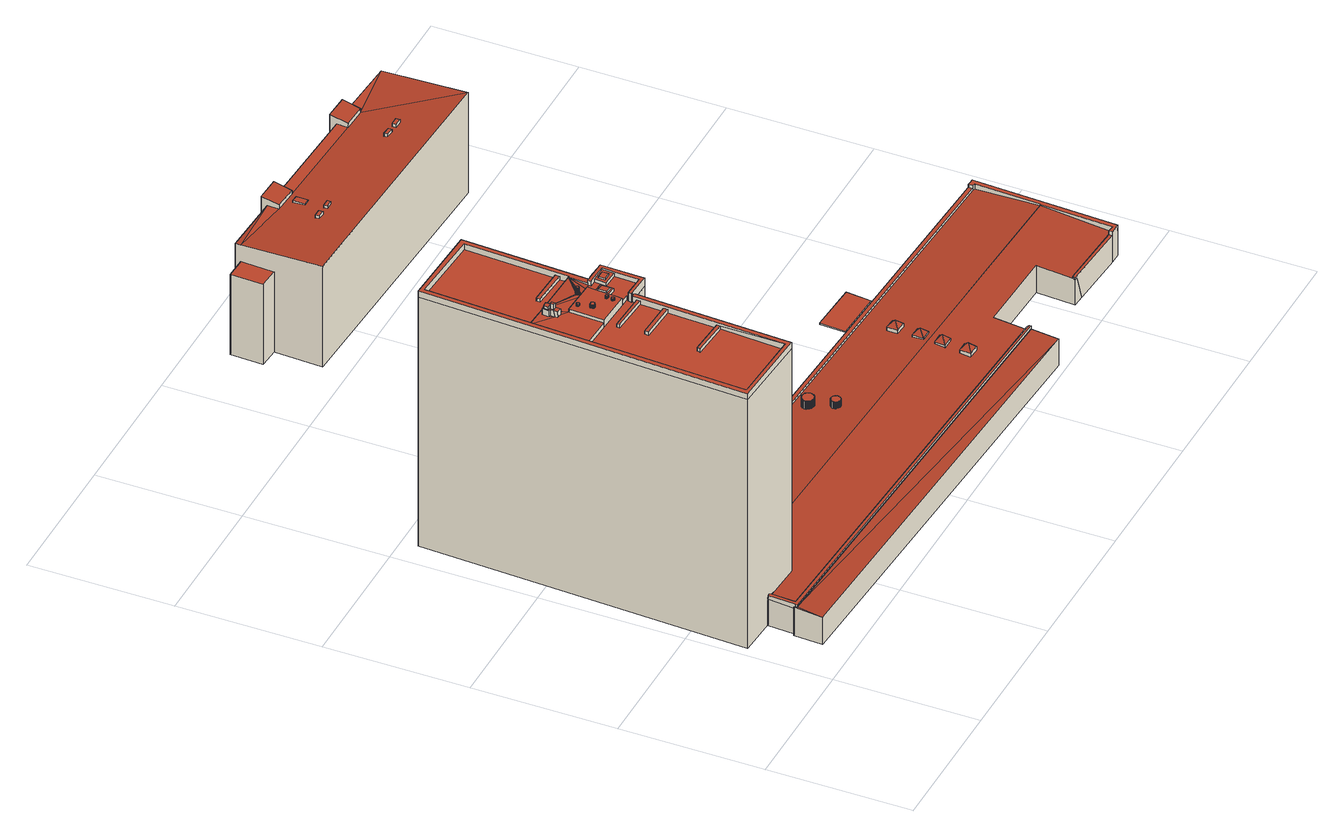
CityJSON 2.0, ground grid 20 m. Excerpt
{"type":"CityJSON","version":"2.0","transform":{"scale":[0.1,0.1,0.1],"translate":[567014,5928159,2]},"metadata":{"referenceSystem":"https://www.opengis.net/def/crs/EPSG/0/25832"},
"CityObjects":{
"building1":{"type":"Building","attributes":{"Grundfläche 2D":"552.610654","Grundhöhe NN":"3.185"},"children":["building1-1","building1-2","building1-3","building1-4","building1-5","building1-6","building1-7","building1-8","building1-9","building1-10","building1-11","building1-12","building1-13","building1-14","building1-15","building1-16","building1-17"],"geometry":[{"type":"MultiSurface","lod":"3","boundaries":[[[0,1,2,3,4,5,6,7,8,9,10,11,12,13]],[[14,15,16,17,18,19,20],[21,22,23,24,25,26,27,28,29,30,31,32,33,34,35,36,37,38,39,40,41,42,43],[44,45,46,47,48,49,50,51,52,53,54,55,56,57,58],[59,60,61,62,63,64,65,66,67,68,69,70,71,72],[73,74,75,76,77,78,79,80,81,82,83,84,85,86,87]],[[88,89,90,91]],[[92,93,94,89]],[[89,88,95,96]],[[89,96,97]],[[89,97,98]],[[99,89,98]],[[89,99,92]],[[90,94,100]],[[90,100,101]],[[102,91,90,101]],[[94,93,103]],[[94,103,104]],[[94,104,105]],[[106,94,105]],[[94,106,100]],[[94,107,89]],[[107,108,89]],[[109,110,111,112,113]],[[90,114,115,116,117,118]],[[119,116,115,120]],[[111,110,94,90,118]],[[115,114,121,122,110,109,123]],[[108,107,124,125,126,127,128,129,130,131,132,133,134,135,136,137]],[[138,139,140,141]],[[142,143,144,145,146,147,148,149,150,151,152,153,154,155,156,157,158,159,160,161,162,163,164,165,166]],[[167,168,169,170,171,172,173]],[[174,147,146,175,176,145,144,177,6,5,149,148,178]],[[177,179,6]],[[6,179,143,142]],[[166,7,6,142]],[[172,171,8,7,166,165,121,114]],[[9,8,171,170]],[[168,167,10,9,170,169,180,181]],[[173,89,11,10,167]],[[89,108,12,11]],[[154,182,0,13]],[[182,183,1,0]],[[183,184,2,1]],[[184,185,3,2]],[[185,150,4,3]],[[107,94,110,14,20]],[[110,122,15,14]],[[164,163,129,16,15,122]],[[129,128,127,18,17,16]],[[20,19,124,107]],[[89,173,172,114,90]],[[165,164,122,121]],[[163,162,130,129]],[[162,161,131,130]],[[185,184,186,187]],[[150,185,187,188]],[[151,150,188,189]],[[152,151,189,190]],[[191,154,153,152,190,192]],[[182,154,191,193]],[[183,182,193,194]],[[184,183,194,186]],[[189,188,187,186,194,193,191,192,190]]],"semantics":{"surfaces":[{"type":"RoofSurface"},{"type":"WallSurface"},{"type":"GroundSurface"}],"values":[0,0,0,0,0,0,0,0,0,0,0,0,0,0,0,0,0,0,0,0,0,0,0,0,0,0,0,0,1,1,1,1,1,1,1,1,1,1,1,1,1,1,1,1,1,1,1,1,1,1,1,1,1,1,1,1,1,1,1,2]}}]},
"building1-1":{"type":"BuildingInstallation","parents":["building1"],"geometry":[{"type":"MultiSurface","lod":"3","boundaries":[[[195,196,197,198,199,200,201,202,203,204,205,206,207,208,209]],[[208,54,53]],[[208,53,209]],[[195,209,53,52]],[[196,195,52,51]],[[197,196,51,50]],[[198,197,50,49]],[[198,49,48]],[[198,48,199]],[[200,199,48,47]],[[201,200,47,46]],[[202,201,46,45]],[[203,202,45,44]],[[204,203,44,58]],[[205,204,58,57]],[[206,205,57,56]],[[207,206,56,55]],[[208,207,55,54]]],"semantics":{"surfaces":[{"type":"RoofSurface"},{"type":"WallSurface"}],"values":[0,1,1,1,1,1,1,1,1,1,1,1,1,1,1,1,1,1]}}]},
"building1-2":{"type":"BuildingInstallation","parents":["building1"],"geometry":[{"type":"MultiSurface","lod":"3","boundaries":[[[210,211,212,213,214],[215,216,217,218]],[[135,134,214,213]],[[134,133,210,214]]],"semantics":{"surfaces":[{"type":"RoofSurface"},{"type":"WallSurface"}],"values":[0,1,1]}}]},
"building1-3":{"type":"BuildingInstallation","parents":["building1"],"geometry":[{"type":"MultiSurface","lod":"3","boundaries":[[[219,220,221,222,223,224,225,226,227,228,229,230,231,232,233]],[[233,232,77,76]],[[219,233,76,75]],[[224,223,86,85]],[[225,224,85,84]],[[223,222,87,86]],[[226,225,84,83]],[[227,226,83,82]],[[228,227,82,81]],[[229,228,81,80]],[[230,229,80,79]],[[231,230,79,78]],[[232,231,78,77]],[[220,219,75,74]],[[221,220,74,73]],[[222,221,73,87]]],"semantics":{"surfaces":[{"type":"RoofSurface"},{"type":"WallSurface"}],"values":[0,1,1,1,1,1,1,1,1,1,1,1,1,1,1,1]}}]},
"building1-4":{"type":"BuildingInstallation","parents":["building1"],"geometry":[{"type":"MultiSurface","lod":"3","boundaries":[[[234,235,236,237]],[[235,234,238,239]],[[236,235,239,240]],[[237,236,240,241]],[[234,237,241,238]]],"semantics":{"surfaces":[{"type":"RoofSurface"},{"type":"WallSurface"}],"values":[0,1,1,1,1]}}]},
"building1-5":{"type":"BuildingInstallation","parents":["building1"],"geometry":[{"type":"MultiSurface","lod":"3","boundaries":[[[242,243,244,245,246,247,248,249,250,251,252,253,254,255]],[[246,245,68,67]],[[243,242,71,70]],[[244,243,70,69]],[[245,244,69,68]],[[247,246,67,66]],[[248,247,66,65]],[[249,248,65,64]],[[250,249,64,63]],[[251,250,63,62]],[[251,62,61]],[[251,61,252]],[[253,252,61,60]],[[254,253,60,59]],[[255,254,59,72]],[[242,255,72,71]]],"semantics":{"surfaces":[{"type":"RoofSurface"},{"type":"WallSurface"}],"values":[0,1,1,1,1,1,1,1,1,1,1,1,1,1,1,1]}}]},
"building1-6":{"type":"BuildingInstallation","parents":["building1"],"geometry":[{"type":"MultiSurface","lod":"3","boundaries":[[[256,257,258,259,260,261,262,263,264,265,266,267,268,269,270]],[[260,12,108,137,261]],[[137,136,135,213,212,264,263,262,261]],[[212,211,210,133,132,267,266,265,264]],[[268,267,132,131,161,271]],[[269,268,271,272]],[[272,149,270,269]],[[5,270,149]],[[256,270,5,4,150,151]],[[151,152,257,256]],[[152,153,154,13,12,260,259,258,257]]],"semantics":{"surfaces":[{"type":"RoofSurface"},{"type":"WallSurface"}],"values":[0,1,1,1,1,1,1,1,1,1,1]}}]},
"building1-7":{"type":"BuildingInstallation","parents":["building1"],"geometry":[{"type":"MultiSurface","lod":"3","boundaries":[[[273,274,275,276,277,278,279,280],[238,241,240,239],[281,282,283,284]],[[274,273,117,116]],[[275,274,116,119]],[[115,276,275,119,120]],[[277,276,115,123]],[[113,278,277,123,109]],[[111,118,280,279,278,113,112]],[[117,273,280,118]]],"semantics":{"surfaces":[{"type":"RoofSurface"},{"type":"WallSurface"}],"values":[0,1,1,1,1,1,1,1]}}]},
"building1-8":{"type":"BuildingInstallation","parents":["building1"],"geometry":[{"type":"MultiSurface","lod":"3","boundaries":[[[285,286,287,288,289,290,291,292,293,294,295,296,297,298,299,300,301,302,303,304,305,306,307]],[[285,307,34,33]],[[286,285,33,32]],[[287,286,32,31]],[[288,287,31,30]],[[289,288,30,29]],[[290,289,29,28]],[[291,290,28,27]],[[26,292,291,27]],[[293,292,26,25]],[[294,293,25,24]],[[295,294,24,23]],[[296,295,23,22]],[[297,296,22,21]],[[298,297,21,43]],[[299,298,43,42]],[[300,299,42,41]],[[301,300,41,40]],[[302,301,40,39]],[[303,302,39,38]],[[304,303,38,37]],[[305,304,37,36]],[[306,305,36,35]],[[307,306,35,34]]],"semantics":{"surfaces":[{"type":"RoofSurface"},{"type":"WallSurface"}],"values":[0,1,1,1,1,1,1,1,1,1,1,1,1,1,1,1,1,1,1,1,1,1,1,1]}}]},
"building1-9":{"type":"BuildingInstallation","parents":["building1"],"geometry":[{"type":"MultiSurface","lod":"3","boundaries":[[[308,309,310,311]],[[311,310,312,313]],[[308,311,313,314]],[[309,308,314,315]],[[310,309,315,312]]],"semantics":{"surfaces":[{"type":"RoofSurface"},{"type":"WallSurface"}],"values":[0,1,1,1,1]}}]},
"building1-10":{"type":"BuildingInstallation","parents":["building1"],"geometry":[{"type":"MultiSurface","lod":"3","boundaries":[[[174,178,316,317]],[[148,318,316,178]],[[318,319,317,316]],[[319,147,174,317]]],"semantics":{"surfaces":[{"type":"RoofSurface"},{"type":"WallSurface"}],"values":[0,1,1,1]}}]},
"building1-11":{"type":"BuildingInstallation","parents":["building1"],"geometry":[{"type":"MultiSurface","lod":"3","boundaries":[[[320,321,322,323]],[[321,320,283,282]],[[322,321,282,281]],[[323,322,281,284]],[[320,323,284,283]]],"semantics":{"surfaces":[{"type":"RoofSurface"},{"type":"WallSurface"}],"values":[0,1,1,1,1]}}]},
"building1-12":{"type":"BuildingInstallation","parents":["building1"],"geometry":[{"type":"MultiSurface","lod":"3","boundaries":[[[324,325,326,327]],[[327,326,217,216]],[[324,327,216,215]],[[325,324,215,218]],[[326,325,218,217]]],"semantics":{"surfaces":[{"type":"RoofSurface"},{"type":"WallSurface"}],"values":[0,1,1,1,1]}}]},
"building1-13":{"type":"BuildingInstallation","parents":["building1"],"geometry":[{"type":"MultiSurface","lod":"3","boundaries":[[[328,329,330,331,332,333,334,335,336,337,338,339,340,341,342,343]],[[331,330,95,88]],[[328,343,98,97]],[[329,328,97,96]],[[330,329,96,95]],[[332,331,88,91]],[[333,332,91,102]],[[334,333,102,101]],[[335,334,101,100]],[[336,335,100,106]],[[337,336,106,105]],[[338,337,105,104]],[[339,338,104,103]],[[340,339,103,93]],[[341,340,93,92]],[[342,341,92,99]],[[343,342,99,98]]],"semantics":{"surfaces":[{"type":"RoofSurface"},{"type":"WallSurface"}],"values":[0,1,1,1,1,1,1,1,1,1,1,1,1,1,1,1,1]}}]},
"building1-14":{"type":"BuildingInstallation","parents":["building1"],"geometry":[{"type":"MultiSurface","lod":"3","boundaries":[[[344,176,175,345,346]],[[146,347,345,175]],[[346,345,347,348]],[[348,349,344,346]],[[176,344,349,145]]],"semantics":{"surfaces":[{"type":"RoofSurface"},{"type":"WallSurface"}],"values":[0,1,1,1,1]}}]},
"building1-15":{"type":"BuildingInstallation","parents":["building1"],"geometry":[{"type":"MultiSurface","lod":"3","boundaries":[[[350,351,19,18],[315,314,313,312]],[[127,126,350,18]],[[126,125,351,350]],[[125,124,19,351]]],"semantics":{"surfaces":[{"type":"RoofSurface"},{"type":"WallSurface"}],"values":[0,1,1,1]}}]},
"building1-16":{"type":"BuildingInstallation","parents":["building1"],"geometry":[{"type":"MultiSurface","lod":"3","boundaries":[[[177,352,353,179]],[[144,354,352,177]],[[354,355,353,352]],[[179,353,355,143]]],"semantics":{"surfaces":[{"type":"RoofSurface"},{"type":"WallSurface"}],"values":[0,1,1,1]}}]},
"building1-17":{"type":"BuildingInstallation","parents":["building1"],"geometry":[{"type":"MultiSurface","lod":"3","boundaries":[[[356,181,180,357]],[[169,358,357,180]],[[358,359,356,357]],[[181,356,359,168]]],"semantics":{"surfaces":[{"type":"RoofSurface"},{"type":"WallSurface"}],"values":[0,1,1,1]}}]},
"building2":{"type":"Building","attributes":{"Grundfläche 2D":"233.573548","Grundhöhe NN":"3.097"},"geometry":[{"type":"Solid","lod":"3","boundaries":[[[[360,361,362]],[[363,364,361,360]],[[365,363,366]],[[364,363,365]],[[362,361,367,368]],[[363,360,362,368,369]],[[366,363,369,370]],[[365,366,370,371]],[[364,365,371,372]],[[361,364,372,367]],[[372,371,370,369,368,367]]]],"semantics":{"surfaces":[{"type":"RoofSurface"},{"type":"WallSurface"},{"type":"GroundSurface"}],"values":[[0,0,0,0,1,1,1,1,1,1,2]]}}]},
"building3":{"type":"Building","attributes":{"Grundfläche 2D":"65.134384","Grundhöhe NN":"3.035"},"geometry":[{"type":"Solid","lod":"3","boundaries":[[[[373,374,375,376]],[[377,378,376,375]],[[378,379,373,376]],[[379,380,374,373]],[[380,377,375,374]],[[380,379,378,377]]]],"semantics":{"surfaces":[{"type":"RoofSurface"},{"type":"WallSurface"},{"type":"GroundSurface"}],"values":[[0,1,1,1,1,2]]}}]},
"building4":{"type":"Building","attributes":{"Grundfläche 2D":"1569.041805","Grundhöhe NN":"3.250"},"children":["building4-1","building4-2","building4-3","building4-4","building4-5","building4-6","building4-7","building4-8","building4-9"],"geometry":[{"type":"MultiSurface","lod":"3","boundaries":[[[381,382,383,384,385]],[[386,387,388,389,390,391,392,393,394,395,396,397,398,399]],[[400,401,402,403,404,405,406,407]],[[402,408,403]],[[400,409,410,411,412,413,414,415,416,417,418,419,420,421,422,408,402,401]],[[423,424,425,426,427,428,429,430,431,432,433]],[[434,407,381,385]],[[405,382,381,407,406]],[[435,434,385,384]],[[384,383,391,390]],[[383,382,392,391]],[[404,393,392,382,405]],[[394,393,404,403]],[[395,394,403,408]],[[396,395,408,422]],[[421,436,397,396,422]],[[436,437,438,399,398,397]],[[439,440,441,388,387]],[[441,442,435,384,390,389,388]],[[438,443,444,445,439,387,386,399]],[[446,425,424,447]],[[426,425,446,415]],[[415,414,413,412,429,428,427,426]],[[429,412,411,430]],[[411,410,431,430]],[[432,431,410,448]],[[448,449,450,423,433,432]],[[450,447,424,423]],[[409,400,407,434,451,187]],[[448,410,409,187,452]],[[453,450,449,448,452,454]],[[447,450,453,455]],[[446,447,455,456]],[[416,415,446,456,457]],[[417,416,457,458]],[[419,418,417,458,459]],[[439,420,419,459,445]],[[441,440,439,445,460]],[[461,435,442,441,460,462]],[[434,435,461,451]],[[457,456,455,453,454,452,187,451,461,462,460,445,459,458]]],"semantics":{"surfaces":[{"type":"RoofSurface"},{"type":"WallSurface"},{"type":"GroundSurface"}],"values":[0,0,0,0,0,0,1,1,1,1,1,1,1,1,1,1,1,1,1,1,1,1,1,1,1,1,1,1,1,1,1,1,1,1,1,1,1,1,1,1,2]}}]},
"building4-1":{"type":"BuildingInstallation","parents":["building4"],"geometry":[{"type":"MultiSurface","lod":"3","boundaries":[[[463,464,465,466,467,468,469,470,471,472,473,474,475,476,477,478,479,480,481,482,483,484,485,486,487,488]],[[465,464,489,490]],[[463,488,491,492]],[[464,463,492,489]],[[466,465,490,493]],[[467,466,493,494]],[[468,467,494,495]],[[469,468,495,496]],[[470,469,496,497]],[[471,470,497,498]],[[472,471,498,499]],[[473,472,499,500]],[[474,473,500,501]],[[475,474,501,502]],[[476,475,502,503]],[[477,476,503,504]],[[478,477,504,505]],[[479,478,505,506]],[[480,479,506,507]],[[481,480,507,508]],[[482,481,508,509]],[[483,482,509,510]],[[484,483,510,511]],[[485,484,511,512]],[[486,485,512,513]],[[487,486,513,514]],[[488,487,514,491]]],"semantics":{"surfaces":[{"type":"RoofSurface"},{"type":"WallSurface"}],"values":[0,1,1,1,1,1,1,1,1,1,1,1,1,1,1,1,1,1,1,1,1,1,1,1,1,1,1]}}]},
"building4-2":{"type":"BuildingInstallation","parents":["building4"],"geometry":[{"type":"MultiSurface","lod":"3","boundaries":[[[515,516,517]],[[515,518,519,516]],[[515,517,520]],[[518,515,520,521]],[[517,516,522,523]],[[520,517,523,524]],[[525,518,521,520,524,526]],[[522,516,519,518,525,527]]],"semantics":{"surfaces":[{"type":"RoofSurface"},{"type":"WallSurface"}],"values":[0,0,0,0,1,1,1,1]}}]},
"building4-3":{"type":"BuildingInstallation","parents":["building4"],"geometry":[{"type":"MultiSurface","lod":"3","boundaries":[[[528,529,530,531,532,533,534,535,536,537,538,539,540,541,542,543,544,545,546,547,548,549,550,551,552,553,554,555,556,557,558,559,560,561,562,563,564,565,566,567,568,569,570,571,572,573,574,575,576,577,578,579,580,581,582,583]],[[584,585,531,530]],[[585,586,532,531]],[[587,588,528,583]],[[588,589,529,528]],[[589,584,530,529]],[[586,590,533,532]],[[590,591,534,533]],[[591,592,535,534]],[[592,593,536,535]],[[593,594,537,536]],[[594,595,538,537]],[[539,538,595,596]],[[596,597,540,539]],[[541,540,597,598]],[[598,599,542,541]],[[599,600,543,542]],[[600,601,544,543]],[[601,602,545,544]],[[602,603,546,545]],[[603,604,547,546]],[[604,605,548,547]],[[605,606,549,548]],[[606,607,550,549]],[[607,608,551,550]],[[608,609,552,551]],[[609,610,553,552]],[[610,611,554,553]],[[611,612,555,554]],[[612,613,556,555]],[[613,614,557,556]],[[614,615,558,557]],[[615,616,559,558]],[[616,617,560,559]],[[617,618,561,560]],[[618,619,562,561]],[[619,620,563,562]],[[620,621,564,563]],[[621,622,565,564]],[[622,623,566,565]],[[623,624,567,566]],[[624,625,568,567]],[[625,626,569,568]],[[626,627,570,569]],[[627,628,571,570]],[[628,629,572,571]],[[629,630,573,572]],[[630,631,574,573]],[[631,632,575,574]],[[576,575,632,633]],[[633,634,577,576]],[[634,635,578,577]],[[579,578,635,636]],[[636,637,580,579]],[[637,638,581,580]],[[638,639,582,581]],[[639,587,583,582]]],"semantics":{"surfaces":[{"type":"RoofSurface"},{"type":"WallSurface"}],"values":[0,1,1,1,1,1,1,1,1,1,1,1,1,1,1,1,1,1,1,1,1,1,1,1,1,1,1,1,1,1,1,1,1,1,1,1,1,1,1,1,1,1,1,1,1,1,1,1,1,1,1,1,1,1,1,1,1]}}]},
"building4-4":{"type":"BuildingInstallation","parents":["building4"],"geometry":[{"type":"MultiSurface","lod":"3","boundaries":[[[640,641,642]],[[640,643,641]],[[640,644,643]],[[640,642,644]],[[641,643,645,646]],[[642,641,646,647]],[[644,642,647,648]],[[643,644,648,645]]],"semantics":{"surfaces":[{"type":"RoofSurface"},{"type":"WallSurface"}],"values":[0,0,0,0,1,1,1,1]}}]},
"building4-5":{"type":"BuildingInstallation","parents":["building4"],"geometry":[{"type":"MultiSurface","lod":"3","boundaries":[[[649,650,651,652,653,654,655,656,657,658,659,660,661,662,663,664,665,666,667,668,669,670,671,672,673,674,675,676,677,678,679,680,681,682,683,684,685,686,687,688]],[[656,655,689,690]],[[657,656,690,691]],[[658,657,691,692]],[[654,653,693,694]],[[655,654,694,689]],[[659,658,692,695]],[[660,659,695,696]],[[661,660,696,697]],[[662,661,697,698]],[[663,662,698,699]],[[664,663,699,700]],[[665,664,700,701]],[[666,665,701,702]],[[667,666,702,703]],[[668,667,703,704]],[[669,668,704,705]],[[670,669,705,706]],[[671,670,706,707]],[[672,671,707,708]],[[673,672,708,709]],[[674,673,709,710]],[[675,674,710,711]],[[676,675,711,712]],[[677,676,712,713]],[[678,677,713,714]],[[679,678,714,715]],[[680,679,715,716]],[[681,680,716,717]],[[682,681,717,718]],[[683,682,718,719]],[[684,683,719,720]],[[685,684,720,721]],[[686,685,721,722]],[[687,686,722,723]],[[688,687,723,724]],[[649,688,724,725]],[[650,649,725,726]],[[651,650,726,727]],[[652,651,727,728]],[[653,652,728,693]]],"semantics":{"surfaces":[{"type":"RoofSurface"},{"type":"WallSurface"}],"values":[0,1,1,1,1,1,1,1,1,1,1,1,1,1,1,1,1,1,1,1,1,1,1,1,1,1,1,1,1,1,1,1,1,1,1,1,1,1,1,1,1]}}]},
"building4-6":{"type":"BuildingInstallation","parents":["building4"],"geometry":[{"type":"MultiSurface","lod":"3","boundaries":[[[729,730,731]],[[731,730,732]],[[733,730,729]],[[732,730,733]],[[734,735,729,731]],[[735,736,733,729]],[[736,737,732,733]],[[737,734,731,732]]],"semantics":{"surfaces":[{"type":"RoofSurface"},{"type":"WallSurface"}],"values":[0,0,0,0,1,1,1,1]}}]},
"building4-7":{"type":"BuildingInstallation","parents":["building4"],"geometry":[{"type":"MultiSurface","lod":"3","boundaries":[[[438,437,436,738,739]],[[738,436,421,418]],[[739,738,418,419]],[[443,438,739,419,459]]],"semantics":{"surfaces":[{"type":"RoofSurface"},{"type":"WallSurface"}],"values":[0,1,1,1]}}]},
"building4-8":{"type":"BuildingInstallation","parents":["building4"],"geometry":[{"type":"MultiSurface","lod":"3","boundaries":[[[740,741,742]],[[740,743,741]],[[740,742,744]],[[740,744,743]],[[742,741,745,746]],[[744,742,746,747]],[[743,744,747,748]],[[741,743,748,745]]],"semantics":{"surfaces":[{"type":"RoofSurface"},{"type":"WallSurface"}],"values":[0,0,0,0,1,1,1,1]}}]},
"building4-9":{"type":"BuildingInstallation","parents":["building4"],"geometry":[{"type":"MultiSurface","lod":"3","boundaries":[[[749,750,751,752]],[[753,754,752,751]],[[754,755,749,752]],[[755,756,750,749]],[[756,753,751,750]],[[756,755,754,753]]],"semantics":{"surfaces":[{"type":"RoofSurface"},{"type":"WallSurface"},{"type":"OuterCeilingSurface"}],"values":[0,1,1,1,1,2]}}]},
"building5":{"type":"Building","attributes":{"Grundfläche 2D":"496.419564","Grundhöhe NN":"2.655"},"children":["building5-1","building5-2","building5-3","building5-4","building5-5"],"geometry":[{"type":"Solid","lod":"3","boundaries":[[[[757,758,759]],[[760,761,762,763,764,765,757]],[[765,758,757]],[[766,762,761]],[[767,762,766]],[[763,768,769,764]],[[770,771,772,773]],[[774,775,776,777]],[[778,779,780,781]],[[765,771,770,782,783,758]],[[771,765,764,772]],[[784,773,772,764,769,785]],[[770,773,784,782]],[[778,786,787,760,757,759,788,789,779]],[[761,760,787,790]],[[766,761,790,791]],[[767,766,791,792]],[[769,768,793,785]],[[759,758,783,788]],[[763,775,774,794,793,768]],[[775,763,762,776]],[[795,777,776,762,767,792]],[[774,777,795,794]],[[780,779,789,796]],[[781,780,796,797]],[[778,781,797,786]],[[791,790,787,786,797,796,789,788,783,782,784,785,793,794,795,792]]]],"semantics":{"surfaces":[{"type":"RoofSurface"},{"type":"WallSurface"},{"type":"GroundSurface"}],"values":[[0,0,0,0,0,0,0,0,0,1,1,1,1,1,1,1,1,1,1,1,1,1,1,1,1,1,2]]}}]},
"building5-1":{"type":"BuildingInstallation","parents":["building5"],"geometry":[{"type":"MultiSurface","lod":"3","boundaries":[[[798,799,800,801]],[[801,800,802,803]],[[798,801,803,804]],[[799,798,804,805]],[[800,799,805,802]]],"semantics":{"surfaces":[{"type":"RoofSurface"},{"type":"WallSurface"}],"values":[0,1,1,1,1]}}]},
"building5-2":{"type":"BuildingInstallation","parents":["building5"],"geometry":[{"type":"MultiSurface","lod":"3","boundaries":[[[806,807,808,809]],[[809,808,810,811]],[[806,809,811,812]],[[807,806,812,813]],[[808,807,813,810]]],"semantics":{"surfaces":[{"type":"RoofSurface"},{"type":"WallSurface"}],"values":[0,1,1,1,1]}}]},
"building5-3":{"type":"BuildingInstallation","parents":["building5"],"geometry":[{"type":"MultiSurface","lod":"3","boundaries":[[[814,815,816,817]],[[817,816,818,819]],[[814,817,819,820]],[[815,814,820,821]],[[816,815,821,818]]],"semantics":{"surfaces":[{"type":"RoofSurface"},{"type":"WallSurface"}],"values":[0,1,1,1,1]}}]},
"building5-4":{"type":"BuildingInstallation","parents":["building5"],"geometry":[{"type":"MultiSurface","lod":"3","boundaries":[[[822,823,824,825]],[[825,824,826,827]],[[822,825,827,828]],[[823,822,828,829]],[[824,823,829,826]]],"semantics":{"surfaces":[{"type":"RoofSurface"},{"type":"WallSurface"}],"values":[0,1,1,1,1]}}]},
"building5-5":{"type":"BuildingInstallation","parents":["building5"],"geometry":[{"type":"MultiSurface","lod":"3","boundaries":[[[830,831,832,833]],[[833,832,834,835]],[[830,833,835,836]],[[831,830,836,837]],[[832,831,837,834]]],"semantics":{"surfaces":[{"type":"RoofSurface"},{"type":"WallSurface"}],"values":[0,1,1,1,1]}}]}
},
"vertices":[
[147,570,407],[30,575,407],[9,119,407],[126,113,407],[136,331,407],[131,331,407],[120,119,407],[16,124,407],[36,569,407],[141,563,407],[134,418,407],[133,419,407],[132,392,407],[139,392,407],[72,390,409],[70,341,409],[119,339,409],[120,349,409],[120,358,409],[121,376,409],[122,388,409],[88,362,409],[87,362,409],[86,362,409],[86,363,409],[85,363,409],[85,364,409],[85,365,409],[85,366,409],[85,367,409],[86,367,409],[86,368,409],[87,368,409],[88,368,409],[89,368,409],[90,368,409],[90,367,409],[91,367,409],[91,366,409],[91,365,409],[91,364,409],[90,363,409],[89,363,409],[89,362,409],[111,355,409],[111,356,409],[110,356,409],[110,357,409],[110,358,409],[111,358,409],[111,359,409],[112,359,409],[113,359,409],[114,359,409],[114,358,409],[114,357,409],[114,356,409],[113,355,409],[112,355,409],[85,382,409],[84,381,409],[83,381,409],[82,381,409],[81,382,409],[81,383,409],[81,384,409],[82,384,409],[82,385,409],[83,385,409],[84,385,409],[84,384,409],[85,384,409],[85,383,409],[113,350,409],[113,349,409],[113,348,409],[113,347,409],[112,347,409],[112,346,409],[111,346,409],[111,347,409],[110,347,409],[109,347,409],[109,348,409],[109,349,409],[110,350,409],[111,350,409],[112,350,409],[110,398,404],[133,419,406],[63,422,404],[109,398,404],[113,396,404],[112,395,404],[109,388,404],[110,399,404],[111,399,404],[111,398,404],[112,398,404],[113,397,404],[108,396,404],[108,397,404],[109,397,404],[112,394,404],[111,394,404],[110,394,404],[109,395,404],[122,388,404],[132,392,404],[62,398,404],[72,390,404],[64,416,404],[64,409,404],[63,397,404],[29,424,404],[56,402,404],[53,409,404],[54,418,404],[64,418,404],[56,408,404],[56,404,404],[26,343,404],[70,341,404],[56,398,404],[121,376,404],[133,375,404],[133,357,404],[120,358,404],[120,349,404],[119,339,404],[131,339,404],[131,336,404],[160,335,404],[161,369,404],[139,370,404],[140,387,404],[139,387,404],[132,387,404],[121,376,398],[120,358,398],[133,357,398],[133,375,398],[120,119,398],[125,209,398],[125,214,398],[128,282,398],[129,288,398],[130,320,398],[130,325,398],[131,331,398],[136,331,398],[165,330,398],[167,391,398],[140,392,398],[139,392,398],[132,392,398],[132,387,398],[140,387,398],[139,370,398],[161,369,398],[160,335,398],[131,336,398],[131,339,398],[119,339,398],[70,341,398],[26,343,398],[16,124,398],[134,418,398],[134,431,398],[135,437,398],[141,563,398],[36,569,398],[29,424,398],[133,419,398],[130,320,403],[129,288,403],[128,282,403],[125,214,403],[130,325,403],[125,209,403],[135,437,403],[134,431,403],[147,570,398],[30,575,398],[9,119,398],[126,113,398],[9,119,12],[126,113,12],[136,331,12],[165,330,12],[167,391,12],[139,392,12],[140,392,12],[147,570,12],[30,575,12],
[113,359,412],[112,359,412],[111,359,412],[111,358,412],[110,358,412],[110,357,412],[110,356,412],[111,356,412],[111,355,412],[112,355,412],[113,355,412],[114,356,412],[114,357,412],[114,358,412],[114,359,412],
[161,369,409],[161,373,409],[162,386,409],[140,387,409],[139,370,409],[144,383,409],[155,383,409],[155,374,409],[144,374,409],
[113,348,412],[113,349,412],[113,350,412],[112,350,412],[111,350,412],[110,350,412],[109,349,412],[109,348,412],[109,347,412],[110,347,412],[111,347,412],[111,346,412],[112,346,412],[112,347,412],[113,347,412],
[55,410,417],[62,410,417],[62,417,417],[56,417,417],[55,410,413],[62,410,413],[62,417,413],[56,417,413],
[85,384,412],[84,384,412],[84,385,412],[83,385,412],[82,385,412],[82,384,412],[81,384,412],[81,383,412],[81,382,412],[82,381,412],[83,381,412],[84,381,412],[85,382,412],[85,383,412],
[165,330,411],[167,391,411],[140,392,411],[139,392,411],[132,392,411],[132,387,411],[139,387,411],[140,387,411],[162,386,411],[161,373,411],[161,369,411],[160,335,411],[130,336,411],[129,331,411],[131,331,411],[130,336,398],[129,331,398],
[54,418,413],[53,409,413],[56,408,413],[56,404,413],[56,398,413],[63,397,413],[64,409,413],[64,418,413],[58,404,413],[58,409,413],[62,409,413],[62,404,413],
[88,368,414],[87,368,414],[86,368,414],[86,367,414],[85,367,414],[85,366,414],[85,365,414],[85,364,414],[85,363,414],[86,363,414],[86,362,414],[87,362,414],[88,362,414],[89,362,414],[89,363,414],[90,363,414],[91,364,414],[91,365,414],[91,366,414],[91,367,414],[90,367,414],[90,368,414],[89,368,414],
[130,360,411],[130,372,411],[121,373,411],[121,361,411],[121,373,409],[121,361,409],[130,360,409],[130,372,409],
[76,327,403],[76,323,403],[76,327,398],[76,323,398],
[62,409,421],[58,409,421],[58,404,421],[62,404,421],
[144,383,411],[144,374,411],[155,374,411],[155,383,411],
[111,398,414],[111,399,414],[110,399,414],[110,398,414],[109,398,414],[109,397,414],[108,397,414],[108,396,414],[109,395,414],[110,394,414],[111,394,414],[112,394,414],[112,395,414],[113,396,414],[113,397,414],[112,398,414],
[77,284,403],[128,288,403],[77,290,403],[128,288,398],[77,290,398],[77,284,398],
[133,357,409],[133,375,409],
[73,217,403],[72,212,403],[73,217,398],[72,212,398],
[83,434,403],[83,439,403],[83,439,398],[83,434,398],
[65,75,55],[691,9,52],[693,47,54],[60,75,55],[56,39,53],[58,79,55],[60,78,55],[691,9,11],[693,47,11],[60,75,11],[60,78,11],[58,79,11],[56,39,11],
[307,589,37],[301,432,37],[342,430,37],[349,587,37],[342,430,10],[349,587,10],[307,589,10],[301,432,10],
[133,268,54],[922,231,54],[922,236,54],[922,237,54],[134,273,54],[917,35,59],[923,35,59],[932,236,59],[926,236,59],[922,237,59],[922,236,59],[922,231,59],[926,230,59],[922,140,59],[922,139,59],[917,39,59],[908,40,59],[908,36,59],[908,35,59],[129,172,57],[614,152,57],[630,151,57],[922,140,57],[926,230,51],[922,231,51],[593,246,51],[133,268,51],[922,139,57],[126,113,53],[67,116,53],[65,80,51],[641,53,51],[690,51,51],[691,50,51],[693,50,51],[695,99,54],[813,95,54],[811,45,51],[810,41,51],[908,36,51],[908,40,51],[917,39,51],[60,78,58],[60,75,58],[693,47,59],[693,50,59],[691,50,59],[690,51,59],[641,53,59],[65,80,58],[67,116,58],[62,116,58],[60,79,58],[134,273,51],[922,237,51],[908,40,53],[908,36,53],[908,35,53],[923,35,51],[927,139,57],[932,236,51],[926,236,51],[908,35,12],[917,35,12],[923,35,12],[693,47,51],[60,75,51],[62,116,53],[60,79,51],[60,78,51],[134,273,12],[62,116,12],[60,78,12],[60,79,12],[60,75,12],[693,47,12],[695,99,12],[813,95,12],[810,41,12],[932,236,12],[922,237,12],[926,236,12],
[219,255,59],[218,255,59],[217,255,59],[216,254,59],[215,254,59],[215,253,59],[215,252,59],[215,251,59],[215,250,59],[215,249,59],[216,248,59],[217,248,59],[218,247,59],[219,247,59],[220,247,59],[220,248,59],[221,248,59],[222,249,59],[222,250,59],[222,251,59],[223,251,59],[222,252,59],[222,253,59],[222,254,59],[221,254,59],[220,255,59],[218,255,52],[217,255,52],[220,255,52],[219,255,52],[216,254,52],[215,254,52],[215,253,52],[215,252,52],[215,251,52],[215,250,52],[215,249,52],[216,248,52],[217,248,52],[218,247,52],[219,247,52],[220,247,52],[220,248,52],[221,248,52],[222,249,52],[222,250,52],[222,251,52],[223,251,52],[222,252,52],[222,253,52],[222,254,52],[221,254,52],
[621,135,68],[614,142,59],[613,127,59],[629,142,59],[622,142,59],[629,127,59],[629,133,59],[614,142,56],[613,127,55],[629,127,55],[629,142,56],[629,133,56],[622,142,56],
[442,242,65],[441,243,65],[440,243,65],[439,242,65],[438,242,65],[437,242,65],[436,241,65],[435,241,65],[435,240,65],[434,240,65],[434,239,65],[433,239,65],[433,238,65],[433,237,65],[432,236,65],[432,235,65],[432,234,65],[432,233,65],[433,232,65],[433,231,65],[433,230,65],[434,230,65],[434,229,65],[435,228,65],[436,227,65],[437,227,65],[438,227,65],[439,226,65],[440,226,65],[441,226,65],[442,226,65],[443,226,65],[443,227,65],[444,227,65],[445,227,65],[446,228,65],[446,229,65],[447,229,65],[448,230,65],[448,231,65],[448,232,65],[449,233,65],[449,234,65],[449,235,65],[449,236,65],[448,236,65],[448,237,65],[448,238,65],[448,239,65],[447,239,65],[447,240,65],[446,240,65],[446,241,65],[445,241,65],[444,242,65],[443,242,65],[440,243,52],[439,242,52],[438,242,52],[443,242,52],[442,242,52],[441,243,52],[437,242,52],[436,241,52],[435,241,52],[435,240,52],[434,240,52],[434,239,52],[433,239,52],[433,238,52],[433,237,52],[432,236,52],[432,235,52],[432,234,52],[432,233,52],[433,232,52],[433,231,53],[433,230,53],[434,230,53],[434,229,53],[435,228,53],[436,227,53],[437,227,53],[438,227,53],[439,226,53],[440,226,53],[441,226,53],[442,226,53],[443,226,53],[443,227,53],[444,227,53],[445,227,53],[446,228,53],[446,229,53],[447,229,53],[448,230,53],[448,231,53],[448,232,52],[449,233,52],[449,234,52],[449,235,52],[449,236,52],[448,236,52],[448,237,52],[448,238,52],[448,239,52],[447,239,52],[447,240,52],[446,240,52],[446,241,52],[445,241,52],[444,242,52],
[622,165,68],[615,173,59],[615,157,59],[630,172,59],[630,157,59],[630,172,56],[615,173,56],[615,157,57],[630,157,57],
[445,199,65],[446,198,65],[447,197,65],[448,196,65],[449,196,65],[450,195,65],[451,195,65],[452,195,65],[453,195,65],[454,196,65],[455,196,65],[456,197,65],[456,198,65],[457,198,65],[457,199,65],[457,200,65],[458,201,65],[458,202,65],[458,203,65],[457,203,65],[457,204,65],[457,205,65],[456,205,65],[456,206,65],[455,207,65],[454,207,65],[453,208,65],[452,208,65],[451,208,65],[450,208,65],[449,208,65],[449,207,65],[448,207,65],[447,206,65],[446,205,65],[445,204,65],[445,203,65],[445,202,65],[445,201,65],[445,200,65],[451,195,55],[452,195,55],[453,195,55],[454,196,55],[449,196,55],[450,195,55],[455,196,55],[456,197,55],[456,198,55],[457,198,54],[457,199,54],[457,200,54],[458,201,54],[458,202,54],[458,203,54],[457,203,54],[457,204,54],[457,205,54],[456,205,54],[456,206,54],[455,207,54],[454,207,54],[453,208,54],[452,208,54],[451,208,54],[450,208,54],[449,208,54],[449,207,54],[448,207,54],[447,206,54],[446,205,54],[445,204,54],[445,203,54],[445,202,54],[445,201,54],[445,200,54],[445,199,54],[446,198,55],[447,197,55],[448,196,55],
[616,193,59],[624,200,68],[617,208,59],[632,207,59],[632,192,59],[617,208,54],[616,193,54],[632,192,54],[632,207,54],
[811,45,54],[810,41,54],
[619,99,68],[627,107,59],[612,107,59],[627,91,59],[611,92,59],[627,107,54],[612,107,54],[611,92,53],[627,91,53],
[593,288,57],[592,252,56],[661,249,56],[663,284,57],[661,249,54],[663,284,54],[593,288,54],[592,252,54],
[322,948,157],[409,952,156],[323,956,156],[317,835,163],[712,818,163],[629,926,156],[595,927,156],[443,934,156],[409,936,156],[716,938,156],[629,943,156],[595,943,156],[443,950,156],[410,961,167],[409,936,162],[443,934,162],[444,959,167],[596,953,167],[595,927,162],[629,926,162],[630,951,167],[320,902,131],[322,948,131],[293,949,131],[291,904,131],[410,961,7],[409,952,7],[444,959,7],[443,950,7],[320,902,7],[317,835,7],[323,956,7],[322,948,7],[712,818,7],[716,938,7],[629,943,7],[595,943,7],[596,953,7],[630,951,7],[293,949,7],[291,904,7],
[427,926,160],[427,909,160],[436,909,160],[436,925,160],[436,909,158],[436,925,157],[427,926,157],[427,909,158],
[593,878,164],[593,873,164],[604,872,164],[604,877,164],[604,872,160],[604,877,159],[593,878,159],[593,873,160],
[407,886,164],[407,881,164],[417,880,164],[417,886,164],[417,880,160],[417,886,159],[407,886,159],[407,881,160],
[615,877,164],[615,871,164],[626,871,164],[626,877,164],[626,871,160],[626,877,159],[615,877,159],[615,871,160],
[430,885,164],[430,880,164],[440,880,164],[440,885,164],[440,880,160],[440,885,159],[430,885,159],[430,880,160]
]}
